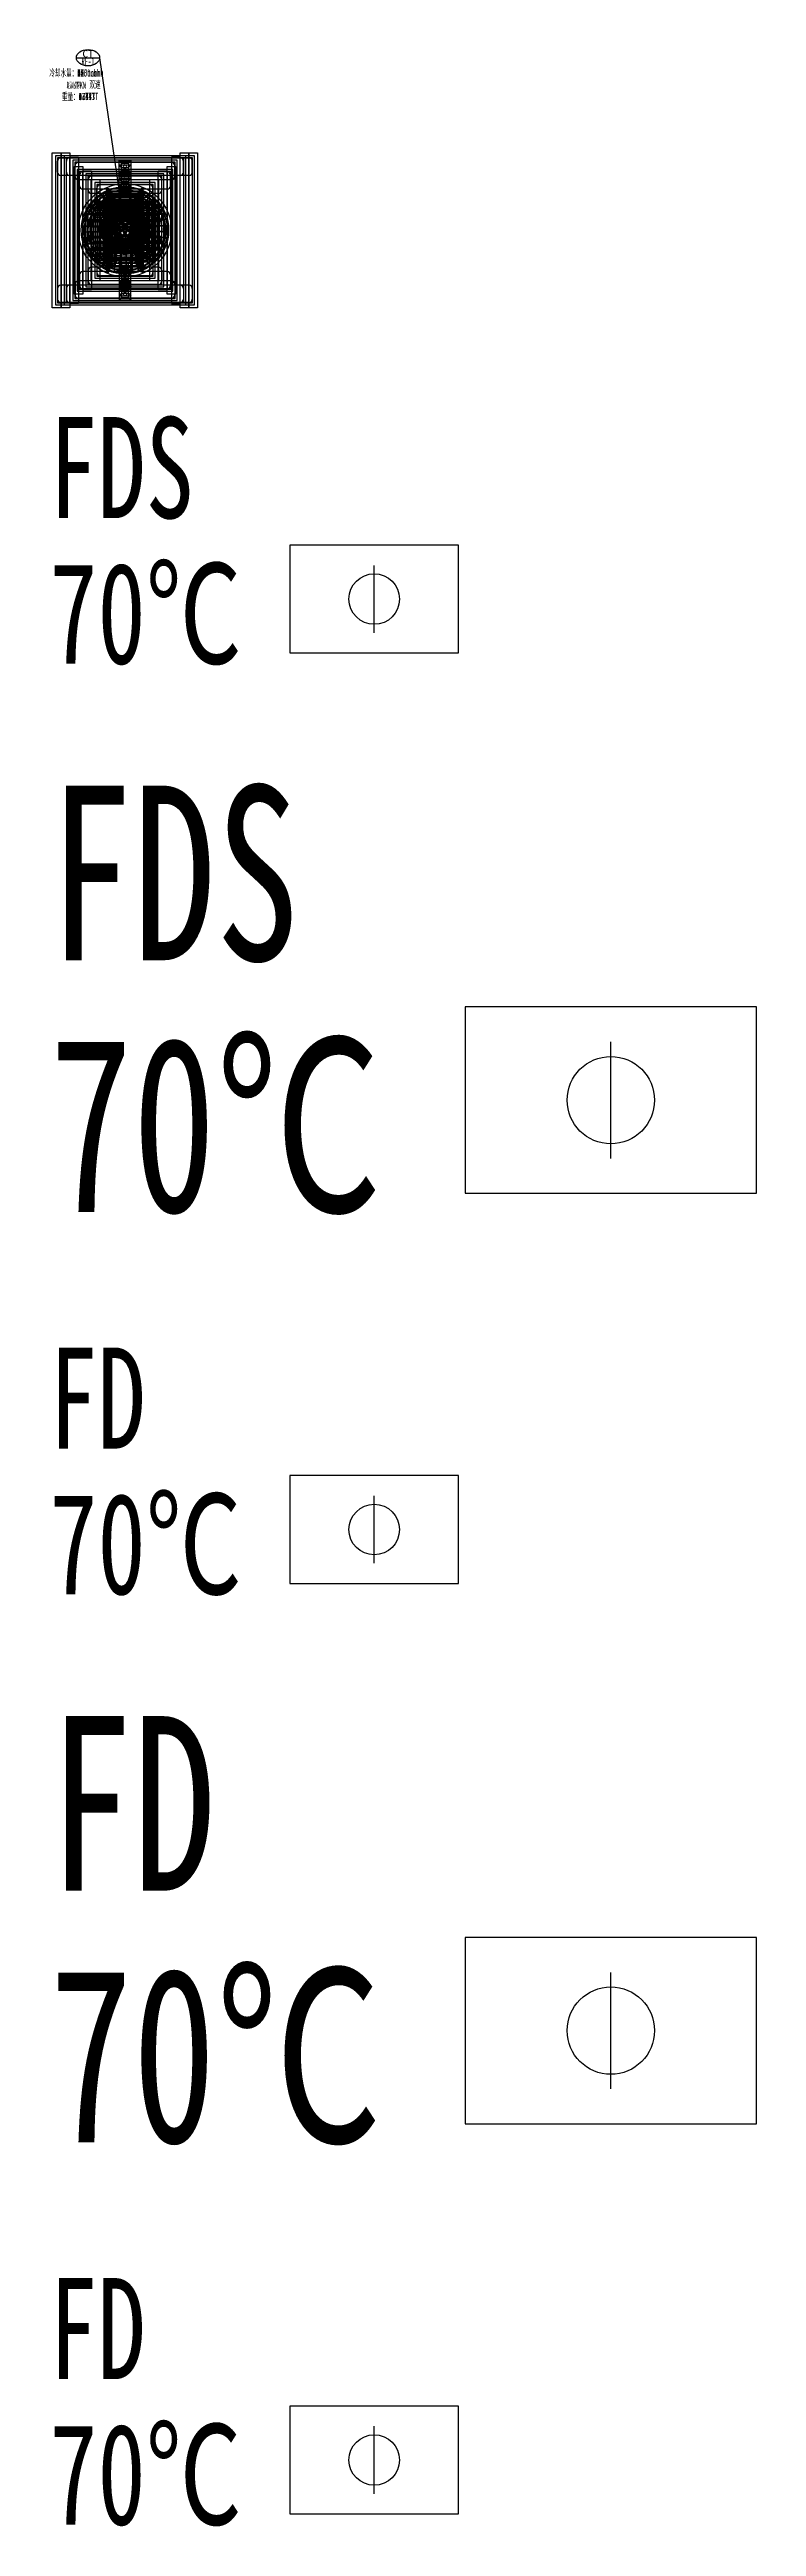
# Model space of a CAD drawing. Header units: millimetres. Extents: x -1040173 to 349982, y -145921 to 298175.
# Drawn here: x -562693 to -561004, y 242378 to 248298 of the extents above; entities that cross this region are included whole.
import ezdxf
from ezdxf.enums import TextEntityAlignment as Align

# ---------------------------------------------------------------- set-up
doc = ezdxf.new("R2010")
doc.units = ezdxf.units.MM
doc.header["$LTSCALE"] = 500
doc.header["$MEASUREMENT"] = 0
doc.layers.get('0').update_dxf_attribs({"color": 255, "linetype": 'CONTINUOUS'})
doc.layers.get('DEFPOINTS').update_dxf_attribs({"linetype": 'CONTINUOUS'})
for name, color, linetype in [('H-BASE', 7, 'CONTINUOUS'), ('H-DIMS-FANS', 7, 'CONTINUOUS'), ('H-EQUP-CT', 4, 'CONTINUOUS'), ('H-EQUP-DIMS', 7, 'CONTINUOUS')]:
    doc.layers.add(name, color=color, linetype=linetype)
doc.styles.add('TH-STYLE1', font='Stfangso_0.ttf', dxfattribs={"width": 0.7})

# ---------------------------------------------------------------- blocks, each defined once
blk = doc.blocks.new('BLKF0012')
at = {"layer": 'H-EQUP-CT', "linetype": 'Continuous'}
for p, q in [((2, 2.1), (-2, 2.1)), ((-2, 2.1), (-2, -2.1)), ((-1.2, 1.2), (-2, 2.1)), ((1.2, 1.2), (-1.2, 1.2)), ((-1.2, 1.2), (-1.2, -1.2)), ((1.2, 1.2), (2, 2.1)), ((1.2, -1.2), (1.2, 1.2)), ((2, -2.1), (2, 2.1)), ((-1.2, -1.2), (-2, -2.1)), ((-2, -2.1), (2, -2.1)), ((-1.2, -1.2), (1.2, -1.2)), ((1.2, -1.2), (2, -2.1))]:
    blk.add_line(p, q, dxfattribs=at)
blk.add_circle((0, 0), 0.6, dxfattribs=at)
blk = doc.blocks.new('冷却塔(参考金日KSD）')
at = {"layer": 'H-BASE'}
for points in [[(-1692, -10391), (-1692, -5071), (-1392, -5071), (-1392, -10391)], [(-1392, -10391), (-1392, -5071), (-1092, -5071), (-1092, -10391)], [(2698, -10391), (2698, -5071), (2998, -5071), (2998, -10391)], [(2998, -10391), (2998, -5071), (3298, -5071), (3298, -10391)], [(-1092, -10241), (-1092, -5221), (-792, -5221), (-792, -10241)], [(-942, -9921), (-942, -5541), (-642, -5541), (-642, -9921)], [(-642, -9771), (-642, -5691), (-342, -5691), (-342, -9771)], [(1948, -9771), (1948, -5691), (2248, -5691), (2248, -9771)], [(2248, -9921), (2248, -5541), (2548, -5541), (2548, -9921)], [(2698, -10241), (2698, -5221), (2398, -5221), (2398, -10241)], [(-355, -9471), (-355, -5991), (-55, -5991), (-55, -9471)], [(1660, -9471), (1660, -5991), (1960, -5991), (1960, -9471)]]:
    blk.add_lwpolyline(points, close=True, dxfattribs=at)
at = {"layer": 'H-DIMS-FANS'}
for p, q in [((-866, -1805), (-66, -1805)), ((-66, -1805), (803, -7731))]:
    blk.add_line(p, q, dxfattribs=at)
blk.add_ellipse((-466, -1805), major_axis=(-400, 0), ratio=0.7, dxfattribs=at)
at = {"layer": 'H-EQUP-CT', "linetype": 'Continuous'}
for p, q in [((-1510, -5736), (-1510, -5361)), ((3005, -5251), (-1400, -5251)), ((3005, -5846), (-1400, -5846)), ((-1210, -5736), (-1210, -5361)), ((2705, -5251), (-1100, -5251)), ((2705, -5846), (-1100, -5846)), ((-910, -5886), (-910, -5511)), ((2405, -5401), (-800, -5401)), ((-760, -6206), (-760, -5831)), ((2255, -5721), (-650, -5721)), ((1955, -5871), (-350, -5871)), ((2365, -6206), (2365, -5831)), ((2515, -5886), (2515, -5511)), ((2815, -5736), (2815, -5361)), ((3115, -5736), (3115, -5361)), ((2405, -5996), (-800, -5996)), ((2255, -6316), (-650, -6316)), ((-460, -6356), (-460, -5981)), ((1955, -6466), (-350, -6466)), ((-271, -6740), (168, -6740)), ((632, -7714), (-259, -6791)), ((632, -7714), (-259, -6791)), ((-203, -6802), (208, -6802)), ((-160, -6656), (-160, -6281)), ((-145, -8843), (-145, -6619)), ((800, -7560), (-137, -6670)), ((800, -7560), (-137, -6670)), ((-86, -8774), (-86, -6689)), ((801, -7570), (-79, -6736)), ((801, -7570), (-79, -6736)), ((1655, -6171), (-50, -6171)), ((1655, -6766), (-50, -6766)), ((-31, -6531), (168, -6531)), ((-26, -8704), (-26, -6758)), ((801, -7581), (-20, -6802)), ((801, -7581), (-20, -6802)), ((21, -6606), (208, -6606)), ((64, -8992), (64, -6471)), ((74, -6681), (247, -6681)), ((110, -8913), (110, -6550)), ((146, -6786), (303, -6786)), ((156, -8834), (156, -6629)), ((168, -9047), (168, -6415)), ((177, -9164), (177, -6298)), ((177, -6298), (246, -6298)), ((208, -8965), (208, -6498)), ((216, -9075), (216, -6388)), ((216, -6388), (281, -6388)), ((221, -8724), (221, -6739)), ((246, -9164), (246, -6298)), ((1359, -6385), (246, -6385)), ((1359, -6407), (246, -6407)), ((1359, -6510), (246, -6510)), ((1359, -6532), (246, -6532)), ((246, -6660), (1359, -6660)), ((1359, -6730), (246, -6730)), ((247, -8883), (247, -6580)), ((255, -8985), (255, -6477)), ((255, -6477), (316, -6477)), ((1331, -6724), (274, -6724)), ((274, -6724), (274, -6730)), ((274, -6744), (274, -6893)), ((1331, -6789), (274, -6789)), ((281, -9075), (281, -6388)), ((1325, -6469), (281, -6469)), ((1325, -6490), (281, -6490)), ((1325, -6586), (281, -6586)), ((1325, -6607), (281, -6607)), ((281, -6727), (1325, -6727)), ((1325, -6792), (281, -6792)), ((303, -8768), (303, -6695)), ((1298, -6787), (307, -6787)), ((307, -6787), (307, -6792)), ((310, -8860), (310, -6603)), ((310, -6603), (365, -6603)), ((316, -8985), (316, -6477)), ((1290, -6553), (316, -6553)), ((1290, -6572), (316, -6572)), ((1290, -6663), (316, -6663)), ((1290, -6682), (316, -6682)), ((316, -6794), (1290, -6794)), ((365, -8860), (365, -6603)), ((1241, -6671), (365, -6671)), ((1241, -6688), (365, -6688)), ((1241, -6769), (365, -6769)), ((1241, -6787), (365, -6787)), ((438, -6744), (438, -6893)), ((646, -6744), (646, -6893)), ((818, -7582), (1625, -6802)), ((818, -7582), (1625, -6802)), ((819, -7571), (1684, -6736)), ((819, -7571), (1684, -6736)), ((820, -7561), (1743, -6670)), ((820, -7561), (1743, -6670)), ((855, -6744), (855, -6893)), ((975, -7729), (1865, -6791)), ((975, -7729), (1865, -6791)), ((1064, -6744), (1064, -6863)), ((1241, -8860), (1241, -6603)), ((1296, -6603), (1241, -6603)), ((1272, -6744), (1272, -6893)), ((1290, -8985), (1290, -6477)), ((1351, -6477), (1290, -6477)), ((1296, -8860), (1296, -6603)), ((1298, -6787), (1298, -6792)), ((1303, -8768), (1303, -6695)), ((1459, -6786), (1303, -6786)), ((1325, -9075), (1325, -6388)), ((1390, -6388), (1325, -6388)), ((1331, -6724), (1331, -6730)), ((1331, -6893), (1331, -6744)), ((1351, -8985), (1351, -6477)), ((1358, -8883), (1358, -6580)), ((1532, -6681), (1358, -6681)), ((1359, -9164), (1359, -6298)), ((1429, -6298), (1359, -6298)), ((1390, -9075), (1390, -6388)), ((1398, -8965), (1398, -6498)), ((1584, -6606), (1398, -6606)), ((1809, -6802), (1398, -6802)), ((1429, -9164), (1429, -6298)), ((1438, -9047), (1438, -6415)), ((1636, -6531), (1438, -6531)), ((1876, -6740), (1438, -6740)), ((1467, -8671), (1467, -6792)), ((1541, -8775), (1541, -6688)), ((1593, -8850), (1593, -6613)), ((1646, -8924), (1646, -6538)), ((1765, -6656), (1765, -6281)), ((1789, -8682), (1789, -6781)), ((1855, -8745), (1855, -6718)), ((2065, -6356), (2065, -5981)), ((-650, -7575), (168, -7575)), ((-612, -7366), (168, -7366)), ((-562, -8256), (-562, -7211)), ((-559, -7585), (208, -7585)), ((-541, -7157), (168, -7157)), ((-524, -7389), (208, -7389)), ((-477, -8223), (-477, -7243)), ((-468, -7594), (247, -7594)), ((-457, -7193), (208, -7193)), ((-435, -7412), (247, -7412)), ((-431, -6949), (168, -6949)), ((-392, -8190), (-392, -7276)), ((-373, -7229), (247, -7229)), ((-354, -8624), (-354, -6838)), ((-354, -6998), (208, -6998)), ((-341, -7608), (303, -7608)), ((-311, -7444), (303, -7444)), ((-281, -8569), (-281, -6894)), ((-277, -7047), (247, -7047)), ((-255, -7279), (303, -7279)), ((-209, -8513), (-209, -6950)), ((643, -7715), (-193, -6850)), ((643, -7715), (-193, -6850)), ((-169, -7115), (303, -7115)), ((-136, -6864), (247, -6864)), ((653, -7716), (-126, -6909)), ((653, -7716), (-126, -6909)), ((-42, -6951), (303, -6951)), ((668, -7718), (-33, -6991)), ((668, -7718), (-33, -6991)), ((-14, -7643), (446, -7643)), ((7, -7526), (446, -7526)), ((35, -8026), (35, -7438)), ((47, -7409), (446, -7409)), ((801, -7596), (62, -6895)), ((801, -7596), (62, -6895)), ((109, -7291), (446, -7291)), ((140, -7560), (505, -7560)), ((152, -8234), (152, -7229)), ((163, -7977), (163, -7487)), ((173, -7462), (505, -7462)), ((869, -6907), (177, -6907)), ((177, -6977), (645, -6977)), ((177, -7290), (537, -7290)), ((1429, -7359), (177, -7359)), ((199, -7174), (446, -7174)), ((707, -7721), (206, -7203)), ((707, -7721), (206, -7203)), ((865, -6959), (216, -6959)), ((216, -7024), (654, -7024)), ((216, -7317), (554, -7317)), ((1390, -7382), (216, -7382)), ((224, -7365), (505, -7365)), ((861, -7010), (255, -7010)), ((255, -7071), (664, -7071)), ((255, -7345), (571, -7345)), ((1351, -7406), (255, -7406)), ((261, -8150), (261, -7313)), ((270, -8357), (270, -7106)), ((889, -6893), (274, -6893)), ((801, -7635), (274, -7134)), ((801, -7635), (274, -7134)), ((300, -7267), (505, -7267)), ((723, -7723), (305, -7291)), ((307, -6806), (307, -6946)), ((1298, -6848), (307, -6848)), ((884, -6946), (307, -6946)), ((855, -7082), (310, -7082)), ((310, -7137), (678, -7137)), ((310, -7384), (594, -7384)), ((1296, -7438), (310, -7438)), ((1290, -6855), (316, -6855)), ((334, -7056), (446, -7056)), ((1265, -6850), (340, -6850)), ((340, -6850), (340, -6855)), ((340, -6868), (340, -6998)), ((1265, -6907), (340, -6907)), ((878, -6998), (340, -6998)), ((359, -8253), (359, -7210)), ((802, -7651), (362, -7234)), ((365, -6888), (1241, -6888)), ((1241, -6943), (365, -6943)), ((1219, -6938), (386, -6938)), ((386, -6938), (386, -6943)), ((386, -6954), (386, -7071)), ((1219, -6989), (386, -6989)), ((871, -7071), (386, -7071)), ((387, -8440), (387, -7022)), ((399, -7495), (1206, -7495)), ((399, -7731), (399, -7495)), ((406, -7359), (406, -7495)), ((412, -7169), (505, -7169)), ((425, -7510), (1181, -7510)), ((425, -7731), (425, -7510)), ((431, -7382), (431, -7510)), ((446, -8472), (446, -6991)), ((450, -7524), (1156, -7524)), ((450, -7731), (450, -7524)), ((451, -8537), (451, -6925)), ((451, -6925), (490, -6925)), ((840, -7268), (451, -7268)), ((451, -7307), (714, -7307)), ((451, -7483), (653, -7483)), ((1155, -7522), (451, -7522)), ((456, -8322), (456, -7141)), ((456, -7406), (456, -7524)), ((460, -6806), (460, -6946)), ((483, -6868), (483, -6998)), ((485, -7545), (1121, -7545)), ((485, -7731), (485, -7545)), ((490, -8537), (490, -6925)), ((1116, -6974), (490, -6974)), ((1116, -6986), (490, -6986)), ((1116, -7044), (490, -7044)), ((1116, -7057), (490, -7057)), ((490, -7129), (1116, -7129)), ((1116, -7168), (490, -7168)), ((491, -7438), (491, -7545)), ((505, -8348), (505, -7115)), ((1100, -7165), (505, -7165)), ((505, -7165), (505, -7168)), ((505, -7176), (505, -7260)), ((1100, -7201), (505, -7201)), ((851, -7260), (505, -7260)), ((509, -8403), (509, -7060)), ((509, -7060), (542, -7060)), ((834, -7345), (509, -7345)), ((509, -7378), (729, -7378)), ((509, -7524), (678, -7524)), ((1096, -7557), (509, -7557)), ((515, -6954), (515, -7071)), ((537, -7359), (606, -7152)), ((542, -8403), (542, -7060)), ((1064, -7100), (542, -7100)), ((1064, -7111), (542, -7111)), ((1064, -7159), (542, -7159)), ((1064, -7169), (542, -7169)), ((542, -7229), (1064, -7229)), ((1064, -7262), (542, -7262)), ((554, -7382), (618, -7188)), ((1051, -7259), (555, -7259)), ((555, -7259), (555, -7262)), ((555, -7269), (555, -7338)), ((1051, -7290), (555, -7290)), ((843, -7338), (555, -7338)), ((570, -7406), (631, -7224)), ((576, -7598), (1030, -7598)), ((576, -7731), (576, -7598)), ((577, -7196), (577, -6977)), ((580, -7522), (580, -7598)), ((591, -7230), (591, -7024)), ((594, -7438), (648, -7275)), ((597, -7176), (597, -7260)), ((605, -7263), (605, -7071)), ((614, -7621), (992, -7621)), ((614, -7731), (614, -7621)), ((617, -7557), (617, -7621)), ((625, -7310), (625, -7137)), ((632, -7269), (632, -7338)), ((653, -7522), (692, -7405)), ((656, -6806), (656, -6946)), ((666, -6868), (666, -6998)), ((676, -7430), (676, -7307)), ((678, -7557), (711, -7460)), ((680, -6954), (680, -7071)), ((697, -7481), (697, -7378)), ((715, -7176), (715, -7260)), ((719, -7731), (719, -7495)), ((725, -7731), (725, -7510)), ((729, -7269), (729, -7338)), ((730, -7731), (730, -7524)), ((737, -7731), (737, -7545)), ((756, -7731), (756, -7598)), ((764, -7731), (764, -7621)), ((811, -7651), (1244, -7234)), ((813, -7635), (1332, -7134)), ((813, -7635), (1332, -7134)), ((817, -7597), (1543, -6895)), ((817, -7597), (1543, -6895)), ((827, -7269), (827, -7338)), ((830, -7348), (962, -7361)), ((830, -7348), (830, -7355)), ((830, -7355), (961, -7367)), ((832, -7176), (832, -7260)), ((836, -7272), (835, -7280)), ((835, -7280), (993, -7294)), ((836, -7272), (993, -7286)), ((901, -7418), (838, -7356)), ((840, -7349), (891, -7298)), ((842, -7731), (842, -7621)), ((844, -6954), (844, -7071)), ((920, -7355), (846, -7281)), ((847, -7273), (909, -7211)), ((848, -6868), (848, -6998)), ((849, -7088), (848, -7099)), ((848, -7099), (1069, -7119)), ((849, -7088), (1070, -7108)), ((850, -7731), (850, -7598)), ((852, -6806), (852, -6946)), ((854, -7016), (853, -7029)), ((853, -7029), (1098, -7051)), ((854, -7016), (1099, -7039)), ((858, -6965), (857, -6978)), ((857, -6978), (1119, -7003)), ((858, -6965), (1120, -6990)), ((861, -6914), (860, -6928)), ((860, -6928), (1140, -6954)), ((861, -6914), (1142, -6940)), ((967, -7204), (863, -7100)), ((865, -7089), (952, -7003)), ((985, -7146), (869, -7030)), ((869, -7731), (869, -7545)), ((872, -7018), (968, -6922)), ((998, -7104), (874, -6980)), ((876, -7731), (876, -7524)), ((877, -6967), (980, -6864)), ((1011, -7062), (879, -6930)), ((881, -7731), (881, -7510)), ((882, -6916), (992, -6807)), ((883, -7730), (1300, -7291)), ((886, -7731), (886, -7495)), ((953, -7360), (891, -7298)), ((927, -7557), (895, -7460)), ((899, -7730), (1400, -7203)), ((899, -7730), (1400, -7203)), ((901, -7418), (952, -7366)), ((983, -7285), (909, -7211)), ((909, -7479), (909, -7420)), ((952, -7522), (913, -7405)), ((920, -7355), (982, -7293)), ((920, -7399), (936, -7415)), ((925, -7269), (925, -7324)), ((929, -7524), (1096, -7524)), ((930, -7428), (930, -7358)), ((936, -7415), (957, -7394)), ((938, -7730), (1639, -6991)), ((938, -7730), (1639, -6991)), ((1051, -7338), (938, -7338)), ((941, -7377), (957, -7394)), ((943, -7332), (962, -7352)), ((1096, -7345), (949, -7345)), ((950, -7176), (950, -7243)), ((1055, -7107), (952, -7003)), ((953, -7729), (1732, -6909)), ((953, -7729), (1732, -6909)), ((954, -7483), (1155, -7483)), ((1012, -7438), (958, -7275)), ((958, -7378), (1096, -7378)), ((962, -7361), (961, -7367)), ((962, -7352), (988, -7326)), ((964, -7729), (1798, -6850)), ((964, -7729), (1798, -6850)), ((1100, -7260), (966, -7260)), ((967, -7204), (1054, -7118)), ((1084, -7038), (968, -6922)), ((969, -7307), (988, -7326)), ((1035, -7406), (975, -7224)), ((1155, -7268), (978, -7268)), ((1104, -6988), (980, -6864)), ((981, -7307), (981, -7209)), ((985, -7146), (1082, -7050)), ((1052, -7382), (987, -7188)), ((989, -7307), (1155, -7307)), ((989, -7557), (989, -7621)), ((1124, -6939), (992, -6807)), ((992, -7731), (992, -7621)), ((993, -7286), (993, -7294)), ((998, -7104), (1101, -7001)), ((1068, -7359), (999, -7152)), ((999, -7173), (1026, -7200)), ((1001, -7260), (1001, -7151)), ((1008, -6954), (1008, -7048)), ((1011, -7062), (1121, -6952)), ((1015, -7227), (1015, -7109)), ((1015, -7384), (1296, -7384)), ((1021, -7110), (1051, -7141)), ((1023, -7269), (1023, -7338)), ((1026, -7200), (1062, -7164)), ((1026, -7522), (1026, -7598)), ((1029, -7193), (1029, -7068)), ((1030, -7731), (1030, -7598)), ((1031, -6868), (1031, -6972)), ((1219, -7071), (1031, -7071)), ((1035, -7137), (1062, -7164)), ((1036, -7066), (1069, -7098)), ((1038, -7345), (1351, -7345)), ((1047, -6806), (1047, -6917)), ((1296, -7082), (1048, -7082)), ((1051, -7141), (1091, -7101)), ((1051, -7259), (1051, -7262)), ((1051, -7338), (1051, -7269)), ((1052, -7022), (1086, -7056)), ((1055, -7317), (1390, -7317)), ((1265, -6998), (1056, -6998)), ((1061, -7071), (1091, -7101)), ((1064, -8403), (1064, -7060)), ((1096, -7060), (1064, -7060)), ((1064, -7137), (1296, -7137)), ((1067, -7176), (1067, -7260)), ((1069, -7098), (1111, -7056)), ((1070, -7108), (1069, -7119)), ((1072, -7290), (1429, -7290)), ((1298, -6946), (1074, -6946)), ((1351, -7010), (1076, -7010)), ((1079, -7023), (1111, -7056)), ((1086, -7056), (1132, -7011)), ((1331, -6893), (1092, -6893)), ((1093, -7071), (1351, -7071)), ((1390, -6959), (1095, -6959)), ((1096, -8403), (1096, -7060)), ((1097, -6976), (1132, -7011)), ((1099, -7039), (1098, -7051)), ((1100, -8348), (1100, -7115)), ((1100, -7165), (1100, -7168)), ((1193, -7169), (1100, -7169)), ((1100, -7260), (1100, -7176)), ((1306, -7267), (1100, -7267)), ((1381, -7365), (1100, -7365)), ((1433, -7462), (1100, -7462)), ((1466, -7560), (1100, -7560)), ((1114, -7024), (1390, -7024)), ((1429, -6907), (1115, -6907)), ((1115, -7438), (1115, -7545)), ((1116, -8537), (1116, -6925)), ((1155, -6925), (1116, -6925)), ((1120, -6990), (1119, -7003)), ((1121, -7731), (1121, -7545)), ((1134, -6977), (1429, -6977)), ((1142, -6940), (1140, -6954)), ((1150, -7406), (1150, -7524)), ((1155, -8537), (1155, -6925)), ((1156, -7731), (1156, -7524)), ((1156, -7731), (1156, -7524)), ((1160, -8472), (1160, -6991)), ((1272, -7056), (1160, -7056)), ((1407, -7174), (1160, -7174)), ((1497, -7291), (1160, -7291)), ((1559, -7409), (1160, -7409)), ((1599, -7526), (1160, -7526)), ((1620, -7643), (1160, -7643)), ((1173, -6954), (1173, -7071)), ((1175, -7382), (1175, -7510)), ((1198, -8291), (1198, -7172)), ((1199, -7359), (1199, -7495)), ((1206, -7731), (1206, -7495)), ((1214, -6868), (1214, -6998)), ((1219, -6938), (1219, -6943)), ((1219, -7071), (1219, -6954)), ((1243, -6806), (1243, -6946)), ((1265, -6850), (1265, -6855)), ((1265, -6998), (1265, -6868)), ((1277, -8402), (1277, -7060)), ((1296, -8207), (1296, -7256)), ((1298, -6946), (1298, -6806)), ((1648, -6951), (1303, -6951)), ((1774, -7115), (1303, -7115)), ((1861, -7279), (1303, -7279)), ((1917, -7444), (1303, -7444)), ((1947, -7608), (1303, -7608)), ((1742, -6864), (1358, -6864)), ((1882, -7047), (1358, -7047)), ((1979, -7229), (1358, -7229)), ((2041, -7412), (1358, -7412)), ((2074, -7594), (1358, -7594)), ((1394, -8078), (1394, -7385)), ((1395, -8302), (1395, -7161)), ((1960, -6998), (1398, -6998)), ((2062, -7193), (1398, -7193)), ((2129, -7389), (1398, -7389)), ((2165, -7585), (1398, -7585)), ((2037, -6949), (1438, -6949)), ((2146, -7157), (1438, -7157)), ((2218, -7366), (1438, -7366)), ((2256, -7575), (1438, -7575)), ((1512, -8147), (1512, -7316)), ((1631, -8530), (1631, -6933)), ((1723, -8618), (1723, -6844)), ((1906, -8378), (1906, -7085)), ((1985, -8424), (1985, -7039)), ((2064, -8470), (2064, -6993)), ((-657, -7784), (168, -7784)), ((-635, -7992), (168, -7992)), ((-581, -8201), (168, -8201)), ((-566, -7780), (208, -7780)), ((-545, -7976), (208, -7976)), ((-494, -8172), (208, -8172)), ((-491, -8410), (168, -8410)), ((-475, -7777), (247, -7777)), ((-455, -7960), (247, -7960)), ((-410, -8367), (208, -8367)), ((-408, -8142), (247, -8142)), ((-347, -7772), (303, -7772)), ((-330, -8325), (247, -8325)), ((-329, -7937), (303, -7937)), ((-287, -8101), (303, -8101)), ((632, -7749), (-259, -8672)), ((632, -7749), (-259, -8672)), ((-216, -8266), (303, -8266)), ((643, -7748), (-193, -8613)), ((643, -7748), (-193, -8613)), ((800, -7903), (-137, -8793)), ((800, -7903), (-137, -8793)), ((653, -7747), (-126, -8554)), ((653, -7747), (-126, -8554)), ((-112, -8430), (303, -8430)), ((801, -7892), (-79, -8727)), ((801, -7892), (-79, -8727)), ((668, -7745), (-33, -8472)), ((668, -7745), (-33, -8472)), ((801, -7882), (-20, -8660)), ((801, -7882), (-20, -8660)), ((-19, -7761), (446, -7761)), ((-6, -7878), (446, -7878)), ((24, -7996), (446, -7996)), ((801, -7867), (62, -8568)), ((801, -7867), (62, -8568)), ((75, -8113), (446, -8113)), ((118, -7756), (505, -7756)), ((122, -7658), (505, -7658)), ((129, -7854), (505, -7854)), ((150, -8230), (446, -8230)), ((154, -7952), (505, -7952)), ((196, -8049), (505, -8049)), ((707, -7741), (206, -8260)), ((707, -7741), (206, -8260)), ((259, -8147), (505, -8147)), ((259, -8348), (446, -8348)), ((801, -7828), (274, -8329)), ((801, -7828), (274, -8329)), ((274, -9093), (274, -8010)), ((274, -8010), (420, -8010)), ((525, -8114), (274, -8114)), ((1331, -8323), (274, -8323)), ((723, -7740), (305, -8172)), ((307, -9008), (307, -7992)), ((307, -7992), (444, -7992)), ((542, -8090), (307, -8090)), ((1298, -8286), (307, -8286)), ((1298, -8481), (307, -8481)), ((334, -8406), (446, -8406)), ((340, -8923), (340, -7975)), ((340, -7975), (468, -7975)), ((559, -8066), (340, -8066)), ((1265, -8249), (340, -8249)), ((1265, -8431), (340, -8431)), ((350, -8245), (505, -8245)), ((802, -7812), (362, -8229)), ((386, -8804), (386, -7951)), ((386, -7951), (502, -7951)), ((584, -8033), (386, -8033)), ((1219, -8197), (386, -8197)), ((1219, -8361), (386, -8361)), ((412, -8294), (505, -8294)), ((438, -9146), (438, -8049)), ((460, -9057), (460, -8030)), ((483, -8969), (483, -8010)), ((505, -8497), (505, -7888)), ((505, -7888), (588, -7888)), ((646, -7947), (505, -7947)), ((1100, -8064), (505, -8064)), ((1100, -8181), (505, -8181)), ((1100, -8299), (505, -8299)), ((1100, -8416), (505, -8416)), ((509, -8403), (542, -8403)), ((515, -8845), (515, -7982)), ((555, -8370), (555, -7862)), ((555, -7862), (623, -7862)), ((672, -7911), (555, -7911)), ((1051, -8009), (555, -8009)), ((1051, -8106), (555, -8106)), ((1051, -8204), (555, -8204)), ((1051, -8302), (555, -8302)), ((597, -8527), (597, -7910)), ((632, -8394), (632, -7880)), ((646, -9184), (646, -8178)), ((951, -8400), (654, -8400)), ((656, -9093), (656, -8150)), ((666, -9002), (666, -8122)), ((680, -8875), (680, -8083)), ((715, -8548), (715, -7983)), ((729, -8412), (729, -7941)), ((811, -7811), (1244, -8229)), ((813, -7828), (1332, -8329)), ((813, -7828), (1332, -8329)), ((817, -7866), (1543, -8568)), ((817, -7866), (1543, -8568)), ((818, -7881), (1625, -8660)), ((818, -7881), (1625, -8660)), ((819, -7892), (1684, -8727)), ((819, -7892), (1684, -8727)), ((820, -7902), (1743, -8793)), ((820, -7902), (1743, -8793)), ((827, -8416), (827, -7952)), ((832, -8553), (832, -7996)), ((844, -8881), (844, -8102)), ((848, -9009), (848, -8143)), ((852, -9100), (852, -8172)), ((855, -9191), (855, -8202)), ((883, -7732), (1300, -8172)), ((899, -7733), (1400, -8260)), ((899, -7733), (1400, -8260)), ((925, -8405), (925, -7916)), ((1051, -7911), (933, -7911)), ((938, -7733), (1639, -8472)), ((938, -7733), (1639, -8472)), ((950, -8540), (950, -7953)), ((953, -7733), (1732, -8554)), ((953, -7733), (1732, -8554)), ((1100, -7947), (959, -7947)), ((964, -7734), (1798, -8613)), ((964, -7734), (1798, -8613)), ((975, -7734), (1865, -8672)), ((975, -7734), (1865, -8672)), ((982, -7862), (1051, -7862)), ((1008, -8863), (1008, -8042)), ((1018, -7888), (1100, -7888)), ((1219, -8033), (1022, -8033)), ((1023, -8380), (1023, -7862)), ((1031, -8989), (1031, -8077)), ((1265, -8066), (1046, -8066)), ((1047, -9079), (1047, -8101)), ((1051, -8370), (1051, -7862)), ((1298, -8090), (1064, -8090)), ((1064, -9169), (1064, -8126)), ((1096, -8403), (1064, -8403)), ((1067, -8510), (1067, -7888)), ((1331, -8114), (1081, -8114)), ((1484, -7658), (1100, -7658)), ((1487, -7756), (1100, -7756)), ((1477, -7854), (1100, -7854)), ((1100, -8497), (1100, -7888)), ((1451, -7952), (1100, -7952)), ((1409, -8049), (1100, -8049)), ((1347, -8147), (1100, -8147)), ((1256, -8245), (1100, -8245)), ((1104, -7951), (1219, -7951)), ((1138, -7975), (1265, -7975)), ((1624, -7761), (1160, -7761)), ((1611, -7878), (1160, -7878)), ((1581, -7996), (1160, -7996)), ((1531, -8113), (1160, -8113)), ((1456, -8230), (1160, -8230)), ((1346, -8348), (1160, -8348)), ((1161, -7992), (1298, -7992)), ((1173, -8821), (1173, -7951)), ((1185, -8010), (1331, -8010)), ((1214, -8942), (1214, -7975)), ((1219, -8804), (1219, -7951)), ((1243, -9028), (1243, -7992)), ((1265, -8923), (1265, -7975)), ((1272, -9115), (1272, -8010)), ((1298, -9008), (1298, -7992)), ((1953, -7772), (1303, -7772)), ((1935, -7937), (1303, -7937)), ((1892, -8101), (1303, -8101)), ((1822, -8266), (1303, -8266)), ((1717, -8430), (1303, -8430)), ((1331, -9093), (1331, -8010)), ((2080, -7777), (1358, -7777)), ((2061, -7960), (1358, -7960)), ((2013, -8142), (1358, -8142)), ((1935, -8325), (1358, -8325)), ((2172, -7780), (1398, -7780)), ((2151, -7976), (1398, -7976)), ((2100, -8172), (1398, -8172)), ((2016, -8367), (1398, -8367)), ((2263, -7784), (1438, -7784)), ((2240, -7992), (1438, -7992)), ((2186, -8201), (1438, -8201)), ((2097, -8410), (1438, -8410)), ((-760, -9256), (-760, -9631)), ((2255, -9146), (-650, -9146)), ((-460, -9106), (-460, -9481)), ((-358, -8618), (168, -8618)), ((1955, -8996), (-350, -8996)), ((-286, -8563), (208, -8563)), ((-213, -8507), (247, -8507)), ((-164, -8827), (168, -8827)), ((-160, -8806), (-160, -9181)), ((-103, -8759), (208, -8759)), ((1655, -8696), (-50, -8696)), ((1655, -9291), (-50, -9291)), ((-43, -8690), (247, -8690)), ((-31, -8931), (168, -8931)), ((21, -8856), (208, -8856)), ((42, -8594), (303, -8594)), ((74, -8781), (247, -8781)), ((146, -8676), (303, -8676)), ((177, -9164), (246, -9164)), ((216, -9075), (281, -9075)), ((255, -8985), (316, -8985)), ((1331, -8531), (274, -8531)), ((1331, -8740), (274, -8740)), ((1331, -8949), (274, -8949)), ((1298, -8677), (307, -8677)), ((1298, -8873), (307, -8873)), ((310, -8860), (365, -8860)), ((1265, -8614), (340, -8614)), ((1265, -8797), (340, -8797)), ((1219, -8526), (386, -8526)), ((1219, -8690), (386, -8690)), ((451, -8537), (490, -8537)), ((1120, -9157), (486, -9157)), ((1100, -9068), (506, -9068)), ((1080, -8979), (526, -8979)), ((1052, -8854), (553, -8854)), ((981, -8534), (625, -8534)), ((1155, -8537), (1116, -8537)), ((1296, -8860), (1241, -8860)), ((1351, -8985), (1290, -8985)), ((1564, -8594), (1303, -8594)), ((1390, -9075), (1325, -9075)), ((1819, -8507), (1358, -8507)), ((1649, -8690), (1358, -8690)), ((1429, -9164), (1359, -9164)), ((1891, -8563), (1398, -8563)), ((1709, -8759), (1398, -8759)), ((1964, -8618), (1438, -8618)), ((1769, -8827), (1438, -8827)), ((1765, -8806), (1765, -9181)), ((2065, -9106), (2065, -9481)), ((2365, -9256), (2365, -9631)), ((-1510, -9726), (-1510, -10101)), ((3005, -9616), (-1400, -9616)), ((-1210, -9726), (-1210, -10101)), ((2705, -9616), (-1100, -9616)), ((-910, -9576), (-910, -9951)), ((2405, -9466), (-800, -9466)), ((2405, -10061), (-800, -10061)), ((2255, -9741), (-650, -9741)), ((1955, -9591), (-350, -9591)), ((2515, -9576), (2515, -9951)), ((2815, -9726), (2815, -10101)), ((3115, -9726), (3115, -10101)), ((3005, -10211), (-1400, -10211)), ((2705, -10211), (-1100, -10211))]:
    blk.add_line(p, q, dxfattribs=at)
for points in [[(-1587, -10291), (3193, -10291), (3193, -5171), (-1587, -5171)], [(-1517, -10221), (3123, -10221), (3123, -5241), (-1517, -5241)], [(-1287, -10291), (2893, -10291), (2893, -5171), (-1287, -5171)], [(-1217, -10221), (2823, -10221), (2823, -5241), (-1217, -5241)], [(-987, -10141), (2593, -10141), (2593, -5321), (-987, -5321)], [(-917, -10071), (2523, -10071), (2523, -5391), (-917, -5391)], [(-837, -9821), (2443, -9821), (2443, -5641), (-837, -5641)], [(-767, -9751), (2373, -9751), (2373, -5711), (-767, -5711)], [(-537, -9671), (2143, -9671), (2143, -5791), (-537, -5791)], [(-467, -9601), (2073, -9601), (2073, -5861), (-467, -5861)], [(-237, -9371), (1843, -9371), (1843, -6091), (-237, -6091)], [(-167, -9301), (1773, -9301), (1773, -6161), (-167, -6161)]]:
    blk.add_lwpolyline(points, close=True, dxfattribs=at)
for centre, radius in [((803, -7731), 1600), ((803, -7731), 1500), ((803, -7731), 1400), ((803, -7731), 1260), ((803, -7731), 900), ((803, -7731), 750), ((803, -7133), 198), ((803, -7171), 185), ((803, -7208), 173), ((803, -7260), 156), ((803, -7395), 111), ((803, -7451), 92.6)]:
    blk.add_circle(centre, radius, dxfattribs=at)
for centre, radius, start, end in [((-1400, -5361), 110, 90, 180), ((-1400, -5736), 110, 180, 270), ((-1100, -5361), 110, 90, 180), ((-1100, -5736), 110, 180, 270), ((-800, -5511), 110, 90, 180), ((-800, -5886), 110, 180, 270), ((-650, -5831), 110, 90, 180), ((-350, -5981), 110, 90, 180), ((1955, -5981), 110, 0, 90), ((2255, -5831), 110, 0, 90), ((2405, -5511), 110, 0, 90), ((2405, -5886), 110, 270, 0), ((2705, -5361), 110, 0, 90), ((2705, -5736), 110, 270, 0), ((3005, -5361), 110, 0, 90), ((3005, -5736), 110, 270, 0), ((-650, -6206), 110, 180, 270), ((803, -7731), 1461, 115.73985, 244.26015), ((803, -7731), 1370, 115.73985, 244.26015), ((803, -7731), 1278, 115.73985, 244.26015), ((-350, -6356), 110, 180, 270), ((803, -7731), 1150, 115.73985, 244.26015), ((803, -7731), 1418, 131.52355, 138.47487), ((803, -7731), 1418, 131.52355, 138.47487), ((803, -7731), 1329, 131.52355, 138.47487), ((803, -7731), 1329, 131.52355, 138.47487), ((-50, -6281), 110, 90, 180), ((-50, -6656), 110, 180, 270), ((803, -7731), 1241, 131.52355, 138.47487), ((803, -7731), 1241, 131.52355, 138.47487), ((803, -7731), 1475, 67.82984, 112.17016), ((803, -7731), 1383, 67.82984, 112.17016), ((803, -7731), 1290, 67.82984, 112.17016), ((803, -7731), 1161, 67.82984, 112.17016), ((803, -7731), 1150, 295.73985, 64.26015), ((803, -7731), 1278, 295.73985, 64.26015), ((803, -7731), 1370, 295.73985, 64.26015), ((803, -7731), 1461, 295.73985, 64.26015), ((803, -7731), 1241, 41.52355, 48.47487), ((803, -7731), 1241, 41.52355, 48.47487), ((1655, -6281), 110, 0, 90), ((1655, -6656), 110, 270, 0), ((803, -7731), 1329, 41.52355, 48.47487), ((803, -7731), 1329, 41.52355, 48.47487), ((803, -7731), 1418, 41.52355, 48.47487), ((803, -7731), 1418, 41.52355, 48.47487), ((1955, -6356), 110, 270, 0), ((2255, -6206), 110, 270, 0), ((803, -7731), 1117, 131.52513, 138.47645), ((803, -7731), 1117, 131.52513, 138.47645), ((803, -7731), 822, 115.73985, 244.26015), ((803, -7731), 685, 115.73985, 244.26015), ((803, -7731), 798, 131.52355, 138.47487), ((803, -7731), 798, 131.52355, 138.47487), ((803, -7731), 665, 131.52355, 138.47487), ((803, -7731), 830, 67.82984, 112.17016), ((803, -7731), 691, 67.82984, 112.17016), ((803, -7731), 172, 84.09807, 90.76386), ((803, -7731), 172, 84.09807, 90.76386), ((803, -7731), 161, 84.09807, 90.76386), ((803, -7731), 161, 84.09807, 90.76386), ((803, -7731), 150, 84.09807, 90.76386), ((803, -7731), 150, 84.09807, 90.76386), ((803, -7731), 135, 84.09807, 90.76386), ((803, -7731), 135, 84.09807, 90.76386), ((803, -7731), 96.6, 84.09807, 90.76386), ((803, -7731), 96.6, 84.09807, 90.76386), ((803, -7731), 80.5, 84.09807, 90.76386), ((803, -7731), 685, 295.73985, 64.26015), ((803, -7731), 822, 295.73985, 64.26015), ((803, -7731), 665, 41.52355, 48.47487), ((803, -7731), 798, 41.52355, 48.47487), ((803, -7731), 798, 41.52355, 48.47487), ((803, -7731), 1117, 41.52355, 48.47487), ((803, -7731), 1117, 41.52355, 48.47487), ((803, -7732), 1117, 221.52355, 228.47487), ((803, -7732), 1117, 221.52355, 228.47487), ((803, -7732), 798, 221.52513, 228.47645), ((803, -7732), 798, 221.52513, 228.47645), ((803, -7732), 665, 221.52513, 228.47645), ((803, -7731), 403, 180, 0), ((803, -7731), 473, 216.03188, 323.96812), ((803, -7731), 378, 180, 0), ((803, -7731), 443, 216.03188, 323.96812), ((803, -7731), 353, 180, 0), ((803, -7731), 414, 216.03188, 323.96812), ((803, -7731), 318, 180, 0), ((803, -7731), 373, 216.03188, 323.96812), ((803, -7731), 822, 248.78278, 291.21722), ((803, -7731), 685, 248.78278, 291.21722), ((803, -7731), 227, 180, 0), ((803, -7731), 266, 216.03188, 323.96812), ((803, -7731), 189, 180, 0), ((803, -7731), 222, 216.03188, 323.96812), ((803, -7731), 172, 174.09807, 185.90193), ((803, -7731), 172, 174.09807, 185.90193), ((803, -7731), 161, 174.09807, 185.90193), ((803, -7731), 161, 174.09807, 185.90193), ((803, -7731), 150, 174.09807, 185.90193), ((803, -7731), 150, 174.09807, 185.90193), ((803, -7731), 135, 174.09807, 185.90193), ((803, -7731), 135, 174.09807, 185.90193), ((803, -7731), 96.6, 174.09807, 185.90193), ((803, -7731), 96.6, 174.09807, 185.90193), ((803, -7731), 83.5, 180, 0), ((803, -7731), 80.5, 174.09807, 185.90193), ((803, -7731), 78.3, 180, 0), ((803, -7731), 73, 180, 0), ((803, -7731), 65.7, 180, 0), ((803, -7731), 47, 180, 0), ((803, -7731), 39.1, 180, 0), ((803, -7731), 172, 269.23614, 275.90193), ((803, -7731), 172, 269.23614, 275.90193), ((803, -7731), 96.6, 269.23614, 275.90193), ((803, -7731), 96.6, 269.23614, 275.90193), ((803, -7731), 135, 269.23614, 275.90193), ((803, -7731), 135, 269.23614, 275.90193), ((803, -7731), 150, 269.23614, 275.90193), ((803, -7731), 150, 269.23614, 275.90193), ((803, -7731), 161, 269.23614, 275.90193), ((803, -7731), 161, 269.23614, 275.90193), ((803, -7731), 80.5, 269.23614, 275.90193), ((803, -7731), 80.5, 359.23614, 2.23614), ((803, -7731), 96.6, 359.23614, 2.23614), ((803, -7731), 96.6, 359.23614, 2.23614), ((803, -7731), 135, 359.23614, 2.23614), ((803, -7731), 135, 359.23614, 2.23614), ((803, -7731), 150, 359.23614, 2.23614), ((803, -7731), 150, 359.23614, 2.23614), ((803, -7731), 150, 359.23614, 2.23614), ((803, -7731), 150, 359.23614, 2.23614), ((803, -7731), 172, 359.23614, 2.23614), ((803, -7731), 172, 359.23614, 2.23614), ((803, -7732), 665, 311.52513, 318.47645), ((803, -7732), 798, 311.52513, 318.47645), ((803, -7732), 798, 311.52513, 318.47645), ((803, -7732), 1117, 311.52513, 318.47645), ((803, -7732), 1117, 311.52513, 318.47645), ((-650, -9256), 110, 90, 180), ((-350, -9106), 110, 90, 180), ((803, -7732), 1418, 221.52513, 228.47645), ((803, -7732), 1418, 221.52513, 228.47645), ((803, -7732), 1329, 221.52513, 228.47645), ((803, -7732), 1329, 221.52513, 228.47645), ((-50, -8806), 110, 90, 180), ((-50, -9181), 110, 180, 270), ((803, -7732), 1241, 221.52513, 228.47645), ((803, -7732), 1241, 221.52513, 228.47645), ((803, -7731), 1461, 248.78278, 291.21722), ((803, -7731), 1370, 248.78278, 291.21722), ((803, -7731), 1278, 248.78278, 291.21722), ((803, -7731), 1150, 248.78278, 291.21722), ((803, -7732), 1241, 311.52513, 318.47645), ((803, -7732), 1241, 311.52513, 318.47645), ((1655, -8806), 110, 360, 90), ((1655, -9181), 110, 270, 360), ((803, -7732), 1329, 311.52513, 318.47645), ((803, -7732), 1329, 311.52513, 318.47645), ((803, -7732), 1418, 311.52513, 318.47645), ((803, -7732), 1418, 311.52513, 318.47645), ((1955, -9106), 110, 360, 90), ((2255, -9256), 110, 360, 90), ((-1400, -9726), 110, 90, 180), ((-1400, -10101), 110, 180, 270), ((-1100, -9726), 110, 90, 180), ((-1100, -10101), 110, 180, 270), ((-800, -9576), 110, 90, 180), ((-800, -9951), 110, 180, 270), ((-650, -9631), 110, 180, 270), ((-350, -9481), 110, 180, 270), ((1955, -9481), 110, 270, 360), ((2255, -9631), 110, 270, 360), ((2405, -9576), 110, 360, 90), ((2405, -9951), 110, 270, 360), ((2705, -9726), 110, 360, 90), ((2705, -10101), 110, 270, 360), ((3005, -9726), 110, 360, 90), ((3005, -10101), 110, 270, 360)]:
    blk.add_arc(centre, radius, start, end, dxfattribs=at)
at = {"layer": 'H-EQUP-CT', "xscale": -100, "yscale": 100, "zscale": 100}
for p in [(803, -5546), (803, -5546), (803, -5696), (803, -6016), (803, -6166), (803, -6466)]:
    blk.add_blockref('BLKF0012', p, dxfattribs=at)
at = {"layer": 'H-EQUP-CT', "xscale": 100, "yscale": 100, "zscale": 100, "rotation": 180}
for p in [(803, -8996), (803, -9296), (803, -9446), (803, -9766), (803, -9916), (803, -9916)]:
    blk.add_blockref('BLKF0012', p, dxfattribs=at)
at = {"layer": 'DEFPOINTS', "style": 'TH-STYLE1', "width": 0.55}
for height in [22.4, 22.4, 22.4, 22.4, 20, 16.7]:
    blk.add_text('杨军制作', height=height, dxfattribs=at).set_placement((803, -7731))
at = {"layer": 'H-DIMS-FANS', "style": 'TH-STYLE1', "width": 0.82016}
blk.add_attdef('设备符号', text='', height=250, dxfattribs=at).set_placement((-658, -1795), (-270, -1795), align=Align.FIT)
at = {"layer": 'H-DIMS-FANS', "style": 'TH-STYLE1', "width": 0.55}
blk.add_attdef('楼层-编号', text='', height=250, dxfattribs=at).set_placement((-466, -1805), align=Align.TOP_CENTER)
blk.add_attdef('双速', (-417, -2848), '', height=250, dxfattribs=at)
at = {"layer": 'H-EQUP-DIMS', "style": 'TH-STYLE1', "width": 0.55}
for s, p in [('冷却水量：100  cmh', (-1794, -2453)), ('冷却水量：225 cmh', (-1794, -2453)), ('冷却水量：300cmh', (-1794, -2453)), ('冷却水量：250 cmh', (-1794, -2453)), ('冷却水量：350cmh', (-1794, -2453)), ('冷却水量：400cmh', (-1794, -2453)), ('冷却水量：450cmh', (-1794, -2453)), ('冷却水量：500cmh', (-1794, -2453)), ('冷却水量：600cmh', (-1794, -2453)), ('冷却水量：700cmh', (-1794, -2453)), ('冷却水量：800cmh', (-1794, -2453)), ('冷却水量：900cmh', (-1794, -2453)), ('冷却水量：1000cmh', (-1794, -2453)), ('冷却水量：1200cmh', (-1794, -2453)), ('冷却水量：1400cmh', (-1794, -2453)), ('冷却水量：1500cmh', (-1794, -2453)), ('冷却水量：1750cmh', (-1794, -2453)), ('冷却水量：150  cmh', (-1794, -2453)), ('冷却水量：200  cmh', (-1794, -2453)), ('电量：11KW', (-1780, -2873)), ('电量：11KW', (-1780, -2873)), ('电量：15KW', (-1780, -2873)), ('电量：15KW', (-1780, -2873)), ('电量：22KW', (-1780, -2873)), ('电量：22.5KW', (-1780, -2873)), ('电量：33KW', (-1780, -2873)), ('电量：30KW', (-1780, -2873)), ('电量：44KW', (-1780, -2873)), ('电量：37.5KW', (-1780, -2873)), ('电量：66KW', (-1780, -2873)), ('电量：5.5KW', (-1780, -2873)), ('电量：7.5KW', (-1780, -2873)), ('电量：16.5KW', (-1780, -2873)), ('电量：44KW', (-1780, -2873)), ('电量：55KW', (-1780, -2873)), ('重量：2.4 T', (-1362, -3261)), ('重量：5.1 T', (-1362, -3261)), ('重量：5.8T', (-1362, -3261)), ('重量：4.8 T', (-1362, -3261)), ('重量：6.4T', (-1362, -3261)), ('重量：8.3T', (-1362, -3261)), ('重量：9.4T', (-1362, -3261)), ('重量：9.5T', (-1362, -3261)), ('重量：12T', (-1362, -3261)), ('重量：13T', (-1362, -3261)), ('重量：17.83T', (-1362, -3261)), ('重量：17T', (-1362, -3261)), ('重量：19T', (-1362, -3261)), ('重量：23T', (-1362, -3261)), ('重量：25T', (-1362, -3261)), ('重量：29T', (-1362, -3261)), ('重量：38.4T', (-1362, -3261)), ('重量：3.1 T', (-1362, -3261)), ('重量：4.1 T', (-1362, -3261))]:
    blk.add_text(s, height=250, dxfattribs=at).set_placement(p)
blk = doc.blocks.new('防火阀')
at = {"color": 7}
blk.add_line((250, -260), (250, -60), dxfattribs=at)
blk.add_lwpolyline([(0, -320), (500, -320), (500, 0), (0, 0)], close=True)
blk.add_circle((250, -160), 75)
at = {"style": 'TH-STYLE1', "width": 0.7}
for s, p in [('FDS', (-714, 80.1)), ('70℃', (-714, -351.8))]:
    blk.add_text(s, height=300, dxfattribs=at).set_placement(p)
blk = doc.blocks.new('新建防火阀')
at = {"color": 7}
blk.add_line((250, -260), (250, -60), dxfattribs=at)
blk.add_lwpolyline([(0, -320), (500, -320), (500, 0), (0, 0)], close=True)
blk.add_circle((250, -160), 75)
at = {"style": 'TH-STYLE1', "width": 0.7}
for s, p in [('FD', (-714, 80.1)), ('70℃', (-714, -351.8))]:
    blk.add_text(s, height=300, dxfattribs=at).set_placement(p)

msp = doc.modelspace()

# ---------------------------------------------------------------- block references
at = {"xscale": 0.0696045829083902, "yscale": 0.0696045829083902, "zscale": 0.0696045829083902}
msp.add_blockref('冷却塔(参考金日KSD）', (-562569.1, 248403.8), dxfattribs=at).add_auto_attribs({'楼层-编号': 'RF-1', '设备符号': 'CT', '双速': '双速'})
for name, p, xscale, yscale, zscale in [('防火阀', (-562118.9, 247113.2), 0.8053515124085939, 0.8053515124085939, 0.8053515124085939), ('防火阀', (-561700.1, 246009.5), 1.391965577002509, 1.391965577002509, 1.391965577002509), ('新建防火阀', (-562118.9, 244889.4), 0.8053515124085939, 0.8053515124085939, 0.8053515124085939), ('新建防火阀', (-561700.1, 243785.7), 1.391965577002508, 1.391965577002508, 1.391965577002508), ('新建防火阀', (-562118.9, 242665.6), 0.8053515124085939, 0.8053515124085939, 0.8053515124085939)]:
    msp.add_blockref(name, p, dxfattribs=dict(xscale=xscale, yscale=yscale, zscale=zscale))

doc.saveas('drawing.dxf')
